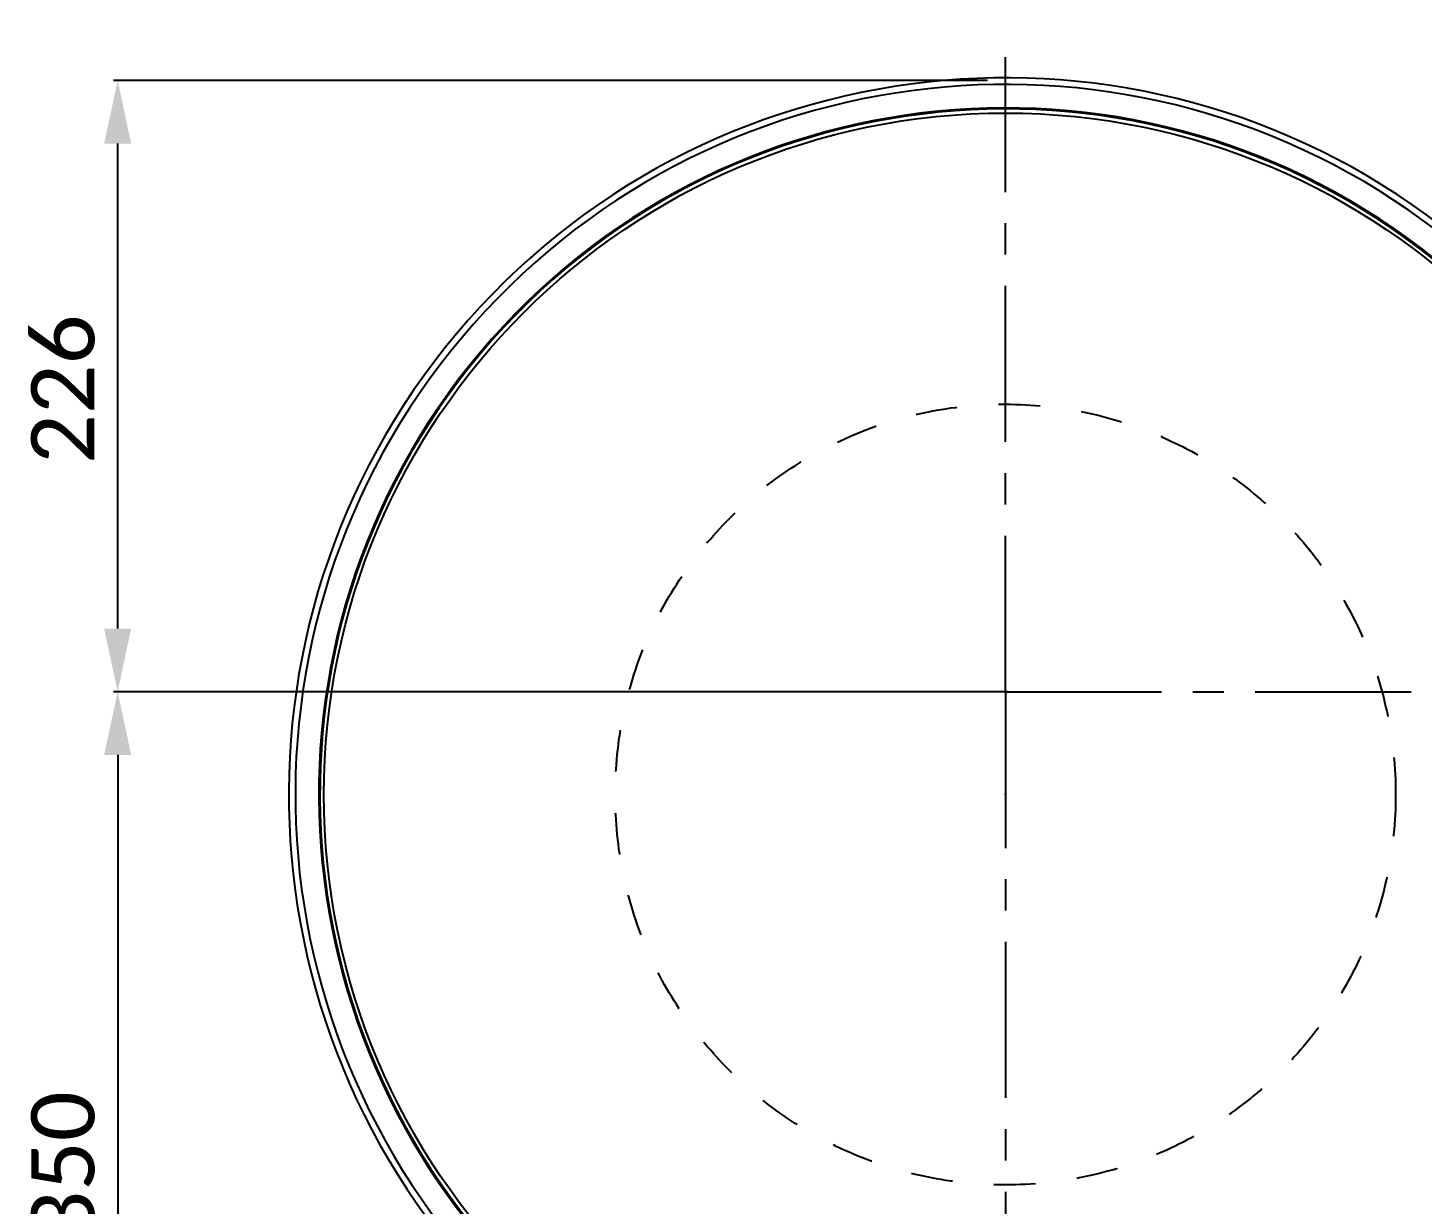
# Model space of a CAD drawing. Header units: millimetres. Extents: x 330 to 5284, y -2489 to 1657.
# Drawn here: x 2825 to 3341, y -698 to -263 of the extents above; entities that cross this region are included whole.
import ezdxf

# ---------------------------------------------------------------- set-up
doc = ezdxf.new("R2010")
doc.units = ezdxf.units.MM
doc.header["$LTSCALE"] = 154
doc.header["$PDMODE"] = 3
doc.header["$PDSIZE"] = 8
doc.linetypes.add('CENTER', pattern=[0.6, 0.375, -0.075, 0.075, -0.075])
doc.linetypes.add('DASHED', pattern=[0.2, 0.1, -0.1])
doc.layers.get('0').update_dxf_attribs({"linetype": 'CONTINUOUS'})
doc.layers.get('Defpoints').update_dxf_attribs({"linetype": 'CONTINUOUS'})
doc.layers.add('02___PRT_ALL_AXES', color=7, linetype='CONTINUOUS')
doc.styles.get("Standard").update_dxf_attribs({"font": 'calibri.ttf'})
doc.dimstyles.new('DIMSTYLE_3', dxfattribs={"dimtxt": 23.333333, "dimasz": 23.333333, "dimexe": 1.5, "dimexo": 1, "dimgap": 0.875, "dimtad": 1, "dimdsep": 46, "dimtxsty": 'Standard', "dimblk": '_FILLED', "dimblk1": '_FILLED', "dimblk2": '_FILLED', "dimcen": 0.09, "dimazin": 2, "dimtp": 0.01, "dimtm": 0.01, "dimtfac": 1, "dimtofl": 0, "dimtmove": 0, "dimatfit": 3, "dimldrblk": '_FILLED', "dimfxl": 1, "dimtolj": 1, "dimarcsym": 0})
doc.dimstyles.new('DIMSTYLE_4', dxfattribs={"dimtxt": 23.333333, "dimasz": 23.333333, "dimexe": 1.5, "dimexo": 1, "dimtad": 1, "dimdec": 0, "dimdsep": 46, "dimtxsty": 'Standard', "dimblk": '_FILLED', "dimblk1": '_FILLED', "dimblk2": '_FILLED', "dimcen": 0.09, "dimazin": 2, "dimtp": 0.01, "dimtm": 0.01, "dimtfac": 1, "dimtdec": 0, "dimtofl": 0, "dimtmove": 0, "dimatfit": 1, "dimldrblk": '_FILLED', "dimfxl": 1, "dimtolj": 1, "dimarcsym": 0})

# ---------------------------------------------------------------- blocks, each defined once
blk = doc.blocks.new('_FILLED')
at = {"color": 0, "linetype": 'ByBlock'}
blk.add_solid([(0, 0), (-1, 0.214), (-1, -0.214)], dxfattribs=at)
blk = doc.blocks.new('*D121')
at = {"color": 0, "linetype": 'Continuous', "lineweight": -2}
for p, q in [((3180.07, -282.22), (2856.91, -282.22)), ((2858.41, -484.89), (2858.41, -305.56)), ((3187.56, -508.22), (2856.91, -508.22))]:
    blk.add_line(p, q, dxfattribs=at)
at = {"layer": 'Defpoints', "color": 0}
for p in [(2858.41, -282.22), (3181.07, -282.22), (3188.56, -508.22)]:
    blk.add_point(p, dxfattribs=at)
at = {"color": 0, "linetype": 'ByBlock', "lineweight": -2, "xscale": 23.3333333333, "yscale": 23.3333333333, "zscale": 23.3333333333}
for p, rotation in [((2858.41, -282.22), 90), ((2858.41, -508.22), 270)]:
    blk.add_blockref('_FILLED', p, dxfattribs=dict(at, rotation=rotation))
at = {"color": 0, "insert": (2826.43, -396.38), "char_height": 23.333, "attachment_point": 2, "rotation": 90, "line_spacing_factor": 0.9}
blk.add_mtext('\\A1;226', dxfattribs=at)
blk = doc.blocks.new('*D122')
at = {"color": 0, "linetype": 'Continuous', "lineweight": -2}
for p, q in [((3043.4, -508.22), (2856.91, -508.22)), ((2858.41, -531.56), (2858.41, -835.95)), ((3077.72, -859.28), (2856.91, -859.28))]:
    blk.add_line(p, q, dxfattribs=at)
at = {"layer": 'Defpoints', "color": 0}
for p in [(3044.4, -508.22), (2858.41, -859.28), (3078.72, -859.28)]:
    blk.add_point(p, dxfattribs=at)
at = {"color": 0, "linetype": 'ByBlock', "lineweight": -2, "xscale": 23.3333333333, "yscale": 23.3333333333, "zscale": 23.3333333333}
for p, rotation in [((2858.41, -508.22), 90), ((2858.41, -859.28), 270)]:
    blk.add_blockref('_FILLED', p, dxfattribs=dict(at, rotation=rotation))
at = {"color": 0, "insert": (2826.43, -683.59), "char_height": 23.3333, "attachment_point": 2, "rotation": 90, "line_spacing_factor": 0.9}
blk.add_mtext('\\A1;\\A1;350', dxfattribs=at)
blk = doc.blocks.new('*D123')
at = {"color": 0, "linetype": 'Continuous', "lineweight": -2}
for p in [(3381.73, -333.96), (3496.79, -295.57)]:
    blk.add_line(p, (3416.99, -295.57), dxfattribs=at)
at = {"color": 0, "linetype": 'Continuous'}
for p, q in [((3186.64, -546.22), (3186.82, -546.22)), ((3186.73, -546.31), (3186.73, -546.13))]:
    blk.add_line(p, q, dxfattribs=at)
at = {"layer": 'Defpoints', "color": 0}
for p in [(3365.94, -351.14), (3007.52, -741.3)]:
    blk.add_point(p, dxfattribs=at)
at = {"color": 0, "linetype": 'ByBlock', "lineweight": -2, "xscale": 23.3333333333, "yscale": 23.3333333333, "zscale": 23.3333333333, "rotation": 227.4275949223788}
blk.add_blockref('_FILLED', (3365.94, -351.14), dxfattribs=at)
at = {"color": 0, "insert": (3419.56, -263.84), "char_height": 23.333, "attachment_point": 1, "line_spacing_factor": 0.9}
blk.add_mtext('\\A1;%%c530', dxfattribs=at)

msp = doc.modelspace()

# ---------------------------------------------------------------- linework, layer by layer
at = {"linetype": 'DASHED'}
msp.add_circle((3186.732, -546.222), 144.314, dxfattribs=at)
at = {"layer": '02___PRT_ALL_AXES', "linetype": 'CENTER'}
for q in [(3186.702, -273.595), (2952.035, -508.262), (3186.702, -833.474), (3421.368, -508.262)]:
    msp.add_line((3186.702, -508.262), q, dxfattribs=at)
at = {"layer": '02___PRT_ALL_AXES', "linetype": 'Continuous'}
msp.add_circle((3186.702, -546.262), 252, dxfattribs=at)
for radius, start, end in [(265, 237.77184, 227.37889), (262.583, 237.81865, 227.32961), (253.892, 235.07413, 230.07413), (253.5, 235.07413, 230.07413)]:
    msp.add_arc((3186.702, -546.262), radius, start, end, dxfattribs=at)

# ---------------------------------------------------------------- dimensions: what is measured, and where the dimension line sits
at = {"linetype": 'Continuous'}
dim = msp.add_diameter_dim_2p(p1=(3007.522, -741.301), p2=(3365.943, -351.144), text='%%c<>', dimstyle='DIMSTYLE_4', override={"dimtih": 1, "dimtoh": 1, "dimpost": '<>'}, dxfattribs=at)
dim.commit()
dim.dimension.update_dxf_attribs({"geometry": '*D123', "text_midpoint": (3458.174, -295.573), "dimtype": 163})
dim = msp.add_linear_dim(base=(2858.413, -282.222), p1=(3188.561, -508.222), p2=(3181.065, -282.222), angle=90, dimstyle='DIMSTYLE_3', dxfattribs=at)
dim.commit()
dim.dimension.update_dxf_attribs({"geometry": '*D121', "text_midpoint": (2858.413, -396.381), "dimtype": 160})
dim = msp.add_linear_dim(base=(2858.413, -859.285), p1=(3044.399, -508.222), p2=(3078.722, -859.285), angle=270, text='\\A1;350', dimstyle='DIMSTYLE_3', override={"dimtxsty": 'Standard'}, dxfattribs=at)
dim.commit()
dim.dimension.update_dxf_attribs({"geometry": '*D122', "text_midpoint": (2858.413, -683.593), "dimtype": 160})

doc.saveas('drawing.dxf')
